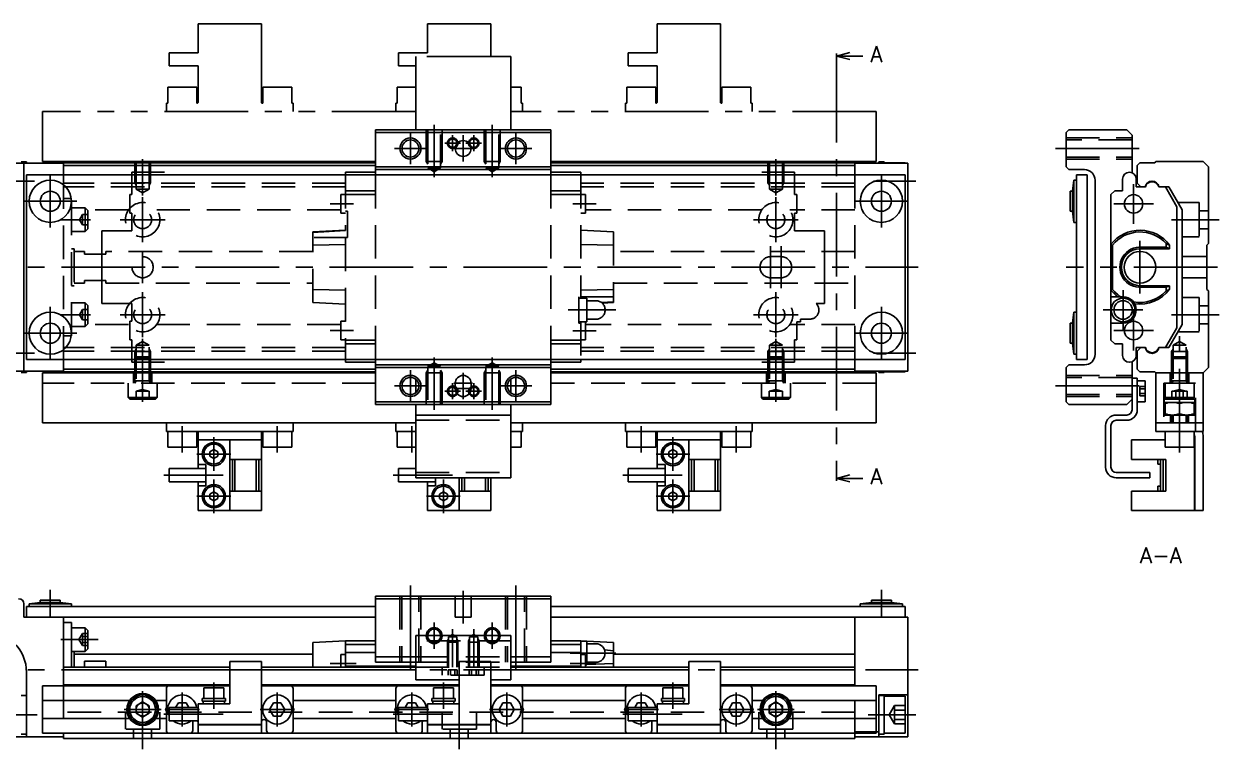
# Model space of a CAD drawing. Extents: x -2 to 344, y -8 to 153.
# Drawn here: x 117.9 to 344.4, y 15.5 to 152.9 of the extents above; entities that cross this region are included whole.
import ezdxf

# ---------------------------------------------------------------- set-up
doc = ezdxf.new("R2010")
doc.units = 0
doc.header["$LTSCALE"] = 0.5
for name, pattern in [('CENTER', [50.8, 31.75, -6.35, 6.35, -6.35]), ('DASHED', [19.05, 12.7, -6.35]), ('PHANTOM', [63.5, 31.75, -6.35, 6.35, -6.35, 6.35, -6.35])]:
    doc.linetypes.add(name, pattern=pattern)
for name, color, linetype in [('MSM_CENTER', 1, 'CENTER'), ('MSM_CONTINUOUS', 7, 'CONTINUOUS'), ('MSM_DASHED', 4, 'DASHED'), ('MSM_IMAGINARY', 6, 'PHANTOM'), ('MSM_NARROW', 5, 'CONTINUOUS'), ('MSM_PART_NUMBER', 7, 'CONTINUOUS')]:
    doc.layers.add(name, color=color, linetype=linetype)
doc.styles.get("Standard").update_dxf_attribs({"font": 'txt.shx', "height": 3, "bigfont": 'bigfont.shx'})

msp = doc.modelspace()

# ---------------------------------------------------------------- linework, layer by layer
at = {"layer": 'MSM_CENTER'}
for p, q in [((271.9, 146.3), (271.9, 67.3)), ((195.65, 133.8), (195.65, 123.89)), ((206.65, 133.8), (206.65, 123.89)), ((191.15, 132.3), (191.15, 126.3)), ((199.15, 131.8), (199.15, 128.8)), ((201.15, 126.8), (201.15, 131.8)), ((203.15, 131.8), (203.15, 128.8)), ((211.15, 132.3), (211.15, 126.3)), ((188.15, 129.3), (194.15, 129.3)), ((197.65, 130.3), (200.65, 130.3)), ((199.15, 129.3), (203.15, 129.3)), ((204.65, 130.3), (201.65, 130.3)), ((208.15, 129.3), (214.15, 129.3)), ((313.4, 129.3), (329.9, 129.3)), ((140.4, 127.3), (140.4, 120.39)), ((260.4, 127.3), (260.4, 120.39)), ((111.9, 123.1), (119.9, 123.1)), ((122.9, 114.3), (122.9, 124.3)), ((278.9, 123.1), (286.9, 123.1)), ((280.4, 114.3), (280.4, 124.3)), ((328.2, 115.05), (328.2, 122.55)), ((140.4, 111.55), (140.4, 120.05)), ((260.4, 111.55), (260.4, 120.05)), ((117.9, 119.3), (127.9, 119.3)), ((175.95, 118.8), (180.35, 118.8)), ((221.95, 118.8), (226.35, 118.8)), ((275.4, 119.3), (285.4, 119.3)), ((331.95, 118.8), (324.45, 118.8)), ((124.9, 115.8), (130.5, 115.8)), ((136.15, 115.8), (144.65, 115.8)), ((256.15, 115.8), (264.65, 115.8)), ((344.4, 115.8), (335.4, 115.8)), ((329.4, 101.8), (329.4, 111.8)), ((140.4, 103.8), (140.4, 109.8)), ((259.4, 110.8), (259.4, 102.8)), ((261.4, 110.8), (261.4, 102.8)), ((-2, 106.8), (287.4, 106.8)), ((344.1, 106.8), (315.4, 106.8)), ((140.4, 93.55), (140.4, 102.05)), ((260.4, 93.55), (260.4, 102.05)), ((326.2, 94.95), (326.2, 102.45)), ((122.9, 89.3), (122.9, 99.3)), ((124.9, 97.8), (130.5, 97.8)), ((136.15, 97.8), (144.65, 97.8)), ((230.05, 98.7), (221.05, 98.7)), ((256.15, 97.8), (264.65, 97.8)), ((280.4, 89.3), (280.4, 99.3)), ((329.95, 98.7), (322.45, 98.7)), ((328.2, 91.05), (328.2, 98.55)), ((344.4, 97.8), (335.4, 97.8)), ((117.9, 94.3), (127.9, 94.3)), ((140.4, 93.21), (140.4, 81.3)), ((175.95, 94.8), (180.35, 94.8)), ((221.95, 94.75), (226.35, 94.75)), ((260.4, 93.21), (260.4, 81.3)), ((275.4, 94.3), (285.4, 94.3)), ((331.95, 94.8), (324.45, 94.8)), ((336.9, 71.7), (336.9, 93.71)), ((111.9, 90.5), (119.9, 90.5)), ((195.65, 79.8), (195.65, 89.71)), ((206.65, 79.8), (206.65, 89.71)), ((278.9, 90.5), (286.9, 90.5)), ((191.15, 81.3), (191.15, 87.3)), ((201.15, 86.8), (201.15, 81.8)), ((211.15, 81.3), (211.15, 87.3)), ((188.15, 84.3), (194.15, 84.3)), ((199.15, 81.8), (199.15, 84.8)), ((199.4, 84.8), (202.9, 84.8)), ((203.15, 81.8), (203.15, 84.8)), ((208.15, 84.3), (214.15, 84.3)), ((313.4, 84.3), (329.9, 84.3)), ((197.65, 83.3), (200.65, 83.3)), ((199.4, 83.8), (202.9, 83.8)), ((204.65, 83.3), (201.65, 83.3)), ((147.9, 71.7), (147.9, 76.7)), ((165.9, 71.7), (165.9, 76.7)), ((191.4, 71.7), (191.4, 76.7)), ((234.9, 71.7), (234.9, 76.7)), ((252.9, 71.7), (252.9, 76.7)), ((153.9, 68.2), (153.9, 74.6)), ((240.9, 68.2), (240.9, 74.6)), ((150.7, 71.4), (157.1, 71.4)), ((237.7, 71.4), (244.1, 71.4)), ((144.4, 67.4), (155.65, 67.4)), ((153.9, 60.2), (153.9, 66.6)), ((187.9, 67.4), (199.15, 67.4)), ((197.4, 60.2), (197.4, 66.6)), ((231.4, 67.4), (242.65, 67.4)), ((240.9, 60.2), (240.9, 66.6)), ((150.7, 63.4), (157.1, 63.4)), ((194.2, 63.4), (200.6, 63.4)), ((237.7, 63.4), (244.1, 63.4)), ((122.9, 40.5), (122.9, 45.7)), ((191.15, 46.5), (191.15, 30)), ((201.15, 45.5), (201.15, 39.3)), ((211.15, 46.5), (211.15, 30)), ((280.4, 40.5), (280.4, 45.7)), ((195.65, 34.5), (195.65, 39.5)), ((206.65, 34.5), (206.65, 39.5)), ((124.9, 36.25), (132, 36.25)), ((193.15, 37), (198.15, 37)), ((199.15, 38.2), (199.15, 31)), ((203.15, 38.2), (203.15, 31)), ((204.15, 37), (209.15, 37)), ((230.05, 33.7), (221.45, 33.7)), ((-2, 30.5), (287.4, 30.5)), ((175.95, 31.7), (180.85, 31.7)), ((221.45, 31.7), (226.35, 31.7)), ((153.9, 23.1), (153.9, 28.1)), ((197.4, 23.1), (197.4, 28.1)), ((240.9, 23.1), (240.9, 28.1)), ((140.4, 15.5), (140.4, 26.5)), ((147.9, 19.75), (147.9, 26.25)), ((165.9, 19.75), (165.9, 26.25)), ((191.4, 19.75), (191.4, 26.25)), ((200.4, 15.5), (200.4, 25.5)), ((209.4, 19.75), (209.4, 26.25)), ((234.9, 19.75), (234.9, 26.25)), ((252.9, 19.75), (252.9, 26.25)), ((260.4, 15.5), (260.4, 26.5)), ((136.9, 23), (143.9, 23)), ((144.65, 23), (151.15, 23)), ((162.65, 23), (169.15, 23)), ((188.15, 23), (194.65, 23)), ((206.15, 23), (212.65, 23)), ((231.65, 23), (238.15, 23)), ((249.65, 23), (256.15, 23)), ((256.9, 23), (263.9, 23)), ((111.4, 22), (120.4, 22)), ((144.4, 22.1), (155.65, 22.1)), ((187.9, 22.1), (199.15, 22.1)), ((231.4, 22.1), (242.65, 22.1)), ((286.9, 22), (277.9, 22))]:
    msp.add_line(p, q, dxfattribs=at)
at = {"layer": 'MSM_CONTINUOUS'}
for p, q in [((271.9, 146.8), (274.4, 147.47)), ((271.9, 147.3), (271.9, 146.3)), ((274.4, 146.13), (271.9, 146.8)), ((271.9, 146.8), (276.9, 146.8)), ((184.55, 132.8), (217.75, 132.8)), ((184.55, 124.3), (184.55, 132.8)), ((184.55, 132.3), (217.75, 132.3)), ((217.75, 124.3), (217.75, 132.8)), ((315.4, 132.3), (315.9, 132.8)), ((315.4, 125.8), (315.4, 132.3)), ((315.9, 132.8), (326.9, 132.8)), ((326.9, 132.8), (327.9, 131.8)), ((327.9, 131.8), (327.9, 124.7)), ((125.4, 126.5), (79.4, 126.5)), ((118.4, 126.75), (117.4, 126.75)), ((117.9, 87.1), (117.9, 126.5)), ((118.4, 126.75), (118.4, 126.5)), ((125.4, 124.3), (125.4, 126.8)), ((184.55, 126.8), (125.4, 126.8)), ((184.55, 126.6), (125.4, 126.6)), ((184.55, 126.1), (125.4, 126.1)), ((184.55, 124.8), (178.85, 124.8)), ((178.85, 124.8), (178.85, 124.3)), ((184.55, 125.8), (217.75, 125.8)), ((184.55, 125.3), (217.75, 125.3)), ((275.4, 126.8), (217.75, 126.8)), ((275.4, 126.6), (217.75, 126.6)), ((275.4, 126.1), (217.75, 126.1)), ((223.45, 124.8), (217.75, 124.8)), ((223.45, 124.8), (223.45, 124.3)), ((275.4, 126.8), (275.4, 124.3)), ((285.4, 126.5), (275.4, 126.5)), ((280.9, 126.75), (279.9, 126.75)), ((279.9, 126.75), (279.9, 126.5)), ((280.9, 126.75), (280.9, 126.5)), ((284.9, 126.6), (280.9, 126.6)), ((284.9, 126.6), (284.9, 126.5)), ((285.4, 126.5), (285.4, 87.1)), ((315.9, 125.3), (315.4, 125.8)), ((318.9, 125.3), (315.9, 125.3)), ((328.9, 126.1), (329.4, 126.6)), ((328.9, 122.7), (328.9, 126.1)), ((329.4, 126.6), (332.2, 126.6)), ((332.2, 126.6), (332.4, 126.8)), ((332.4, 126.8), (341.4, 126.8)), ((341.4, 126.8), (342.4, 125.8)), ((342.4, 125.8), (342.4, 111.3)), ((118.4, 89.3), (118.4, 124.3)), ((284.9, 124.3), (118.4, 124.3)), ((284.9, 89.3), (284.9, 124.3)), ((316.85, 123.3), (316.6, 121.2)), ((316.85, 123.3), (316.85, 115.3)), ((317.4, 123.3), (316.85, 123.3)), ((317.4, 89.3), (317.4, 124.3)), ((317.4, 124.3), (319.4, 124.3)), ((319.4, 124.3), (319.4, 89.3)), ((320.9, 90.3), (320.9, 123.3)), ((326.1, 123.5), (326.1, 121.3)), ((328.7, 122), (328.7, 123.5)), ((329.6, 122), (328.9, 122.7)), ((316.2, 121.2), (316.2, 117.4)), ((316.6, 121.2), (316.2, 121.2)), ((316.6, 121.2), (316.6, 117.4)), ((324.61, 121.3), (323.9, 120.59)), ((323.9, 120.59), (323.9, 93.01)), ((326.1, 121.3), (324.61, 121.3)), ((330.44, 122), (328.7, 122)), ((332.96, 122), (334.9, 122)), ((336.4, 118.26), (334.24, 122)), ((337.4, 117.67), (334.9, 122)), ((336.4, 95.34), (336.4, 118.26)), ((316.2, 117.4), (316.6, 117.4)), ((316.6, 117.4), (316.85, 115.3)), ((337.4, 95.93), (337.4, 117.67)), ((316.85, 115.3), (317.4, 115.3)), ((324.2, 110.99), (323.9, 111.13)), ((324.2, 110.99), (324.2, 102.61)), ((334.36, 111.27), (334.36, 110.59)), ((342.4, 111.3), (342.1, 111)), ((342.1, 111), (342.1, 102.6)), ((329.4, 110.3), (335.02, 110.3)), ((334.36, 110.59), (329.72, 110.59)), ((335.02, 110.3), (334.36, 110.59)), ((335.02, 110.97), (335.02, 110.3)), ((323.9, 102.47), (324.2, 102.61)), ((329.4, 103.3), (335.02, 103.3)), ((329.72, 103.01), (334.36, 103.01)), ((334.36, 103.01), (335.02, 103.3)), ((334.36, 103.01), (334.36, 102.33)), ((335.02, 103.3), (335.02, 102.63)), ((342.1, 102.6), (342.4, 102.3)), ((342.4, 102.3), (342.4, 87.8)), ((323.9, 101.2), (326.2, 101.2)), ((316.85, 98.3), (316.6, 96.2)), ((316.85, 98.3), (316.85, 90.3)), ((317.4, 98.3), (316.85, 98.3)), ((316.2, 96.2), (316.2, 92.4)), ((316.6, 96.2), (316.2, 96.2)), ((316.6, 96.2), (316.6, 92.4)), ((326.2, 96.2), (323.9, 96.2)), ((334.24, 91.6), (336.4, 95.34)), ((334.9, 91.6), (337.4, 95.93)), ((323.9, 93.01), (324.61, 92.3)), ((316.2, 92.4), (316.6, 92.4)), ((316.6, 92.4), (316.85, 90.3)), ((324.61, 92.3), (326.1, 92.3)), ((326.1, 92.3), (326.1, 90.1)), ((328.7, 90.1), (328.7, 91.6)), ((328.7, 91.6), (330.44, 91.6)), ((328.9, 90.9), (329.6, 91.6)), ((328.9, 87.5), (328.9, 90.9)), ((334.9, 91.6), (332.96, 91.6)), ((284.9, 89.3), (118.4, 89.3)), ((125.4, 86.8), (125.4, 89.3)), ((178.85, 89.3), (178.85, 88.8)), ((178.85, 88.8), (184.55, 88.8)), ((184.55, 89.3), (184.55, 80.8)), ((217.75, 89.3), (217.75, 80.8)), ((217.75, 88.8), (223.45, 88.8)), ((223.45, 89.3), (223.45, 88.8)), ((275.4, 89.3), (275.4, 86.8)), ((316.85, 90.3), (317.4, 90.3)), ((317.4, 89.3), (319.4, 89.3)), ((327.9, 88.9), (327.9, 79.8)), ((125.4, 87.1), (79.4, 87.1)), ((117.4, 86.85), (118.4, 86.85)), ((118.4, 87.1), (118.4, 86.85)), ((184.55, 86.8), (121.4, 86.8)), ((121.4, 86.8), (121.4, 77.3)), ((184.55, 87.5), (125.4, 87.5)), ((184.55, 87), (125.4, 87)), ((184.55, 88.3), (217.75, 88.3)), ((184.55, 87.8), (217.75, 87.8)), ((275.4, 87.5), (217.75, 87.5)), ((275.4, 87), (217.75, 87)), ((279.4, 86.8), (217.75, 86.8)), ((285.4, 87.1), (275.4, 87.1)), ((279.4, 86.8), (279.4, 77.3)), ((279.9, 87.1), (279.9, 86.85)), ((279.9, 86.85), (280.9, 86.85)), ((280.9, 87.1), (280.9, 86.85)), ((280.9, 87), (284.9, 87)), ((284.9, 87.1), (284.9, 87)), ((315.4, 87.8), (315.9, 88.3)), ((315.4, 81.3), (315.4, 87.8)), ((315.9, 88.3), (318.9, 88.3)), ((329.4, 87), (328.9, 87.5)), ((332.2, 87), (329.4, 87)), ((332.4, 86.8), (332.2, 87)), ((341.4, 86.8), (332.4, 86.8)), ((332.4, 86.8), (332.4, 75.7)), ((342.4, 87.8), (341.4, 86.8)), ((341.4, 75.7), (341.4, 86.8)), ((192.15, 85.58), (192.15, 83.02)), ((199.65, 84.8), (199.65, 83.8)), ((202.65, 83.8), (202.65, 84.8)), ((210.15, 85.58), (210.15, 83.02)), ((328.9, 85.8), (327.9, 85.8)), ((328.9, 79.8), (328.9, 85.8)), ((330.4, 85.3), (328.9, 85.3)), ((330.4, 85.3), (330.4, 81.3)), ((327.9, 81.8), (326.9, 80.8)), ((334, 78.8), (334, 81.8)), ((334, 81.8), (339.8, 81.8)), ((339.8, 81.8), (339.8, 78.8)), ((184.55, 81.3), (217.75, 81.3)), ((184.55, 80.8), (217.75, 80.8)), ((192.15, 80.8), (192.15, 66.9)), ((210.15, 80.8), (210.15, 66.9)), ((315.9, 80.8), (315.4, 81.3)), ((326.9, 80.8), (315.9, 80.8)), ((328.9, 81.3), (330.4, 81.3)), ((334.15, 81.2), (339.65, 81.2)), ((334.15, 81.2), (334.15, 78.8)), ((336.9, 79.05), (336.9, 80.95)), ((339.65, 78.8), (339.65, 81.2)), ((192.15, 77.3), (121.4, 77.3)), ((144.9, 75.7), (144.9, 77.3)), ((168.9, 75.7), (168.9, 77.3)), ((188.4, 75.7), (188.4, 77.3)), ((210.15, 78.8), (192.15, 78.8)), ((279.4, 77.3), (210.15, 77.3)), ((212.4, 75.7), (212.4, 77.3)), ((231.9, 75.7), (231.9, 77.3)), ((255.9, 75.7), (255.9, 77.3)), ((326.9, 78.8), (324.9, 78.8)), ((324.9, 77.8), (326.9, 77.8)), ((332.4, 77.3), (341.4, 77.3)), ((339.8, 78.8), (334, 78.8)), ((335.2, 77.3), (335.2, 78.8)), ((335.4, 78.8), (335.4, 77.3)), ((338.59, 78.81), (338.27, 78.8)), ((338.4, 77.3), (338.4, 78.8)), ((338.6, 78.8), (338.6, 77.3)), ((168.9, 75.7), (144.9, 75.7)), ((145.15, 75.7), (145.15, 72.7)), ((150.65, 72.7), (150.65, 75.7)), ((150.9, 68.65), (150.9, 75.57)), ((162.9, 75.57), (162.9, 60.7)), ((163.15, 75.7), (163.15, 72.7)), ((168.65, 72.7), (168.65, 75.7)), ((192.15, 75.7), (188.4, 75.7)), ((188.65, 75.7), (188.65, 72.7)), ((212.4, 75.7), (210.15, 75.7)), ((212.15, 72.7), (212.15, 75.7)), ((255.9, 75.7), (231.9, 75.7)), ((232.15, 75.7), (232.15, 72.7)), ((237.65, 72.7), (237.65, 75.7)), ((237.9, 68.65), (237.9, 75.57)), ((249.9, 75.57), (249.9, 60.7)), ((250.15, 75.7), (250.15, 72.7)), ((255.65, 72.7), (255.65, 75.7)), ((322.9, 76.8), (322.9, 68.9)), ((323.9, 68.9), (323.9, 76.8)), ((341.4, 75.7), (332.4, 75.7)), ((334.15, 75.7), (334.15, 72.7)), ((339.65, 72.7), (339.65, 75.7)), ((145.15, 72.7), (150.65, 72.7)), ((162.9, 74.1), (150.9, 74.1)), ((156.9, 74.1), (156.9, 60.7)), ((163.15, 72.7), (168.65, 72.7)), ((188.65, 72.7), (192.15, 72.7)), ((210.15, 72.7), (212.15, 72.7)), ((232.15, 72.7), (237.65, 72.7)), ((249.9, 74.1), (237.9, 74.1)), ((243.9, 74.1), (243.9, 60.7)), ((250.15, 72.7), (255.65, 72.7)), ((334.15, 74.1), (327.8, 74.1)), ((327.8, 74.1), (327.8, 70.4)), ((334.15, 72.7), (339.65, 72.7)), ((339.75, 74.1), (339.65, 74.1)), ((339.75, 60.7), (339.75, 74.1)), ((339.75, 74.05), (339.8, 74.05)), ((339.8, 74.7), (339.8, 60.7)), ((341.4, 60.7), (341.4, 74.7)), ((153.9, 72.27), (153.15, 71.83)), ((153.15, 71.83), (153.15, 70.97)), ((153.15, 70.97), (153.9, 70.53)), ((154.65, 71.83), (153.9, 72.27)), ((153.9, 70.53), (154.65, 70.97)), ((154.65, 71.83), (154.65, 70.97)), ((162.9, 70.4), (156.9, 70.4)), ((157.4, 64.4), (157.4, 70.4)), ((157.9, 64.4), (157.9, 70.4)), ((161.9, 64.4), (161.9, 70.4)), ((162.4, 64.4), (162.4, 70.4)), ((240.9, 72.27), (240.15, 71.83)), ((240.15, 71.83), (240.15, 70.97)), ((240.15, 70.97), (240.9, 70.53)), ((241.65, 71.83), (240.9, 72.27)), ((240.9, 70.53), (241.65, 70.97)), ((241.65, 71.83), (241.65, 70.97)), ((249.9, 70.4), (243.9, 70.4)), ((244.4, 64.4), (244.4, 70.4)), ((244.9, 64.4), (244.9, 70.4)), ((248.9, 64.4), (248.9, 70.4)), ((249.4, 64.4), (249.4, 70.4)), ((327.8, 70.4), (334.3, 70.4)), ((332.8, 70.4), (332.8, 69.5)), ((333.3, 64.4), (333.3, 70.4)), ((333.8, 64.4), (333.8, 70.4)), ((334.3, 70.4), (334.3, 64.4)), ((145.4, 68.65), (145.4, 66.15)), ((152.4, 68.65), (145.4, 68.65)), ((152.4, 69.4), (150.9, 69.4)), ((152.4, 65.4), (152.4, 69.4)), ((188.9, 68.65), (188.9, 66.15)), ((192.15, 68.65), (188.9, 68.65)), ((232.4, 68.65), (232.4, 66.15)), ((239.4, 68.65), (232.4, 68.65)), ((239.4, 69.4), (237.9, 69.4)), ((239.4, 65.4), (239.4, 69.4)), ((332.8, 69.5), (333.3, 69.5)), ((145.4, 66.15), (152.4, 66.15)), ((150.9, 60.7), (150.9, 66.15)), ((188.9, 66.15), (195.9, 66.15)), ((210.15, 66.9), (192.15, 66.9)), ((194.4, 60.7), (194.4, 66.15)), ((195.9, 65.4), (195.9, 66.9)), ((200.4, 66.9), (200.4, 60.7)), ((200.9, 64.4), (200.9, 66.9)), ((201.4, 64.4), (201.4, 66.9)), ((205.4, 64.4), (205.4, 66.9)), ((205.9, 64.4), (205.9, 66.9)), ((206.4, 66.9), (206.4, 60.7)), ((232.4, 66.15), (239.4, 66.15)), ((237.9, 60.7), (237.9, 66.15)), ((271.9, 66.8), (274.4, 67.47)), ((271.9, 67.3), (271.9, 66.3)), ((274.4, 66.13), (271.9, 66.8)), ((271.9, 66.8), (276.9, 66.8)), ((331.3, 67.9), (324.9, 67.9)), ((324.9, 66.9), (331.3, 66.9)), ((331.3, 66.9), (331.3, 67.9)), ((150.9, 65.4), (152.4, 65.4)), ((153.9, 64.27), (153.15, 63.83)), ((153.15, 63.83), (153.15, 62.97)), ((154.65, 63.83), (153.9, 64.27)), ((154.65, 63.83), (154.65, 62.97)), ((162.9, 64.4), (156.9, 64.4)), ((194.4, 65.4), (195.9, 65.4)), ((197.4, 64.27), (196.65, 63.83)), ((196.65, 63.83), (196.65, 62.97)), ((198.15, 63.83), (197.4, 64.27)), ((198.15, 63.83), (198.15, 62.97)), ((206.4, 64.4), (200.4, 64.4)), ((237.9, 65.4), (239.4, 65.4)), ((240.9, 64.27), (240.15, 63.83)), ((240.15, 63.83), (240.15, 62.97)), ((241.65, 63.83), (240.9, 64.27)), ((241.65, 63.83), (241.65, 62.97)), ((249.9, 64.4), (243.9, 64.4)), ((334.3, 64.4), (327.8, 64.4)), ((327.8, 64.4), (327.8, 60.7)), ((332.8, 65.3), (332.8, 64.4)), ((333.3, 65.3), (332.8, 65.3)), ((153.15, 62.97), (153.9, 62.53)), ((153.9, 62.53), (154.65, 62.97)), ((196.65, 62.97), (197.4, 62.53)), ((197.4, 62.53), (198.15, 62.97)), ((240.15, 62.97), (240.9, 62.53)), ((240.9, 62.53), (241.65, 62.97)), ((162.9, 60.7), (150.9, 60.7)), ((206.4, 60.7), (194.4, 60.7)), ((249.9, 60.7), (237.9, 60.7)), ((327.8, 60.7), (339.75, 60.7)), ((339.75, 60.75), (339.8, 60.75)), ((339.8, 60.7), (341.4, 60.7)), ((121, 43.3), (118.9, 43.05)), ((126.9, 43.05), (118.9, 43.05)), ((118.9, 43.05), (118.9, 42.5)), ((121, 43.7), (121, 43.3)), ((124.8, 43.7), (121, 43.7)), ((124.8, 43.3), (121, 43.3)), ((124.8, 43.3), (124.8, 43.7)), ((126.9, 43.05), (124.8, 43.3)), ((126.9, 42.5), (126.9, 43.05)), ((184.55, 44.5), (217.75, 44.5)), ((184.55, 32), (184.55, 44.5)), ((184.55, 44), (217.75, 44)), ((217.75, 32), (217.75, 44.5)), ((278.5, 43.3), (276.4, 43.05)), ((276.4, 43.05), (276.4, 42.5)), ((284.4, 43.05), (276.4, 43.05)), ((278.5, 43.7), (278.5, 43.3)), ((282.3, 43.7), (278.5, 43.7)), ((282.3, 43.3), (278.5, 43.3)), ((282.3, 43.3), (282.3, 43.7)), ((284.4, 43.05), (282.3, 43.3)), ((284.4, 42.5), (284.4, 43.05)), ((117.9, 40.5), (117.9, 43)), ((118.4, 42.5), (118.4, 40.5)), ((184.55, 42.5), (118.4, 42.5)), ((284.9, 42.5), (217.75, 42.5)), ((284.9, 40.5), (284.9, 42.5)), ((184.55, 40.5), (117.9, 40.5)), ((125.4, 40.5), (125.4, 27.5)), ((126.9, 39.5), (125.4, 39.5)), ((126.9, 31), (126.9, 39.5)), ((285.4, 40.5), (217.75, 40.5)), ((275.4, 40.5), (275.4, 27.5)), ((285.4, 40.5), (285.4, 17.8)), ((129.5, 38.5), (126.9, 38.5)), ((130, 38), (129.5, 38.5)), ((129.5, 38.5), (129.5, 34)), ((130, 38), (130, 34.5)), ((210.15, 37), (192.15, 37)), ((192.15, 37), (192.15, 28.6)), ((210.15, 37), (210.15, 28.6)), ((126.9, 34), (129.5, 34)), ((127.4, 34), (127.4, 31)), ((129.5, 34), (130, 34.5)), ((172.65, 35.7), (178.85, 36)), ((172.65, 31), (172.65, 35.7)), ((178.85, 36), (184.55, 36)), ((178.85, 36), (178.85, 31)), ((178.85, 35.29), (184.55, 35.29)), ((217.75, 36), (223.45, 36)), ((217.75, 35.29), (223.45, 35.29)), ((223.45, 36), (224.47, 35.95)), ((223.45, 36), (223.45, 31)), ((224.55, 35.95), (223.45, 35.95)), ((224.55, 35.95), (229.65, 35.7)), ((224.55, 31.45), (224.55, 35.95)), ((226.3, 35.45), (224.55, 35.45)), ((229.65, 34.13), (227.95, 34.29)), ((229.65, 35.7), (229.65, 31)), ((172.65, 33.5), (127.4, 33.5)), ((129.4, 32.16), (133.4, 32.16)), ((129.4, 32.16), (129.4, 31)), ((133.4, 32.16), (133.4, 31)), ((162.9, 32.1), (156.9, 32.1)), ((156.9, 32.1), (156.9, 24.1)), ((162.9, 32.1), (162.9, 18.5)), ((178.85, 33.45), (177.95, 33.45)), ((177.95, 33.45), (177.95, 31)), ((178.85, 33.8), (184.55, 33.8)), ((184.55, 33), (192.15, 33)), ((184.55, 32), (192.15, 32)), ((200.4, 32.1), (200.4, 24.1)), ((206.4, 32.1), (200.4, 32.1)), ((206.4, 32.1), (206.4, 18.5)), ((210.15, 33), (217.75, 33)), ((210.15, 32), (217.75, 32)), ((217.75, 33.8), (223.45, 33.8)), ((224.35, 33.45), (223.45, 33.45)), ((224.35, 33.45), (224.35, 31)), ((224.55, 31.95), (226.3, 31.95)), ((224.55, 31.53), (229.65, 31.73)), ((275.4, 33.5), (229.65, 33.5)), ((249.9, 32.1), (243.9, 32.1)), ((243.9, 32.1), (243.9, 24.1)), ((249.9, 32.1), (249.9, 18.5)), ((118.4, 17.8), (118.4, 30)), ((156.9, 31), (125.4, 31)), ((156.9, 30.5), (125.4, 30.5)), ((192.15, 31), (162.9, 31)), ((192.15, 30.5), (162.9, 30.5)), ((178.85, 31.2), (192.15, 31.2)), ((210.15, 31.2), (223.45, 31.2)), ((243.9, 31), (210.15, 31)), ((243.9, 30.5), (210.15, 30.5)), ((224.35, 31.45), (224.55, 31.45)), ((275.4, 31), (249.9, 31)), ((275.4, 30.5), (249.9, 30.5)), ((156.9, 27.5), (121.4, 27.5)), ((121.4, 27.5), (121.4, 18.5)), ((156.9, 27.7), (125.4, 27.7)), ((200.4, 27.7), (162.9, 27.7)), ((200.4, 27.5), (162.9, 27.5)), ((200.4, 28.6), (192.15, 28.6)), ((210.15, 28.6), (206.4, 28.6)), ((243.9, 27.7), (206.4, 27.7)), ((243.9, 27.5), (206.4, 27.5)), ((275.4, 27.7), (249.9, 27.7)), ((279.4, 27.5), (249.9, 27.5)), ((279.4, 27.5), (279.4, 18.5)), ((118.4, 25.65), (117.4, 25.65)), ((144.9, 27), (144.9, 19)), ((151.7, 25.1), (151.7, 24.6)), ((156.1, 25.1), (151.7, 25.1)), ((152, 27.1), (152, 25.1)), ((155.8, 27.1), (152, 27.1)), ((155.8, 25.1), (155.8, 27.1)), ((156.1, 24.6), (156.1, 25.1)), ((168.9, 19), (168.9, 27)), ((188.4, 27), (188.4, 19)), ((195.2, 25.1), (195.2, 24.6)), ((199.6, 25.1), (195.2, 25.1)), ((195.5, 27.1), (195.5, 25.1)), ((199.3, 27.1), (195.5, 27.1)), ((199.3, 25.1), (199.3, 27.1)), ((199.6, 24.6), (199.6, 25.1)), ((212.4, 19), (212.4, 27)), ((231.9, 27), (231.9, 19)), ((238.7, 25.1), (238.7, 24.6)), ((243.1, 25.1), (238.7, 25.1)), ((239, 27.1), (239, 25.1)), ((242.8, 27.1), (239, 27.1)), ((242.8, 25.1), (242.8, 27.1)), ((243.1, 24.6), (243.1, 25.1)), ((255.9, 19), (255.9, 27)), ((285.4, 25.8), (279.9, 25.8)), ((279.9, 25.8), (279.9, 17.8)), ((280.9, 25.65), (279.9, 25.65)), ((280.9, 25.65), (280.9, 18.35)), ((284.9, 25.5), (280.9, 25.5)), ((284.9, 25.5), (284.9, 18.5)), ((137.93, 24.7), (121.4, 24.7)), ((139.15, 23.72), (140.4, 24.44)), ((139.15, 22.28), (139.15, 23.72)), ((140.4, 24.44), (141.65, 23.72)), ((141.65, 23.72), (141.65, 22.28)), ((144.9, 24.7), (142.87, 24.7)), ((144.9, 23.3), (144.72, 23)), ((144.72, 23), (144.9, 22.7)), ((150.9, 23.35), (145.4, 23.35)), ((145.4, 23.35), (145.4, 20.85)), ((147.18, 24.25), (146.66, 23.35)), ((147.18, 24.25), (148.62, 24.25)), ((149.14, 23.35), (148.62, 24.25)), ((150.9, 18.5), (150.9, 24.1)), ((156.9, 24.1), (150.9, 24.1)), ((156.1, 24.6), (151.7, 24.6)), ((151.9, 24.6), (151.9, 24.1)), ((155.9, 24.1), (155.9, 24.6)), ((165.18, 24.25), (164.46, 23)), ((164.46, 23), (165.18, 21.75)), ((165.18, 24.25), (166.62, 24.25)), ((167.34, 23), (166.62, 24.25)), ((166.62, 21.75), (167.34, 23)), ((188.4, 24.7), (168.9, 24.7)), ((169.08, 23), (168.9, 23.3)), ((168.9, 22.7), (169.08, 23)), ((188.4, 23.3), (188.22, 23)), ((188.22, 23), (188.4, 22.7)), ((194.4, 23.35), (188.9, 23.35)), ((188.9, 23.35), (188.9, 20.85)), ((190.68, 24.25), (190.16, 23.35)), ((190.68, 24.25), (192.12, 24.25)), ((192.64, 23.35), (192.12, 24.25)), ((200.4, 24.1), (194.4, 24.1)), ((194.4, 18.5), (194.4, 24.1)), ((199.6, 24.6), (195.2, 24.6)), ((195.4, 24.6), (195.4, 24.1)), ((199.4, 24.1), (199.4, 24.6)), ((208.68, 24.25), (207.96, 23)), ((207.96, 23), (208.68, 21.75)), ((208.68, 24.25), (210.12, 24.25)), ((210.84, 23), (210.12, 24.25)), ((210.12, 21.75), (210.84, 23)), ((231.9, 24.7), (212.4, 24.7)), ((212.58, 23), (212.4, 23.3)), ((212.4, 22.7), (212.58, 23)), ((231.9, 23.3), (231.72, 23)), ((231.72, 23), (231.9, 22.7)), ((237.9, 23.35), (232.4, 23.35)), ((232.4, 23.35), (232.4, 20.85)), ((234.18, 24.25), (233.66, 23.35)), ((234.18, 24.25), (235.62, 24.25)), ((236.14, 23.35), (235.62, 24.25)), ((243.9, 24.1), (237.9, 24.1)), ((237.9, 18.5), (237.9, 24.1)), ((243.1, 24.6), (238.7, 24.6)), ((238.9, 24.6), (238.9, 24.1)), ((242.9, 24.1), (242.9, 24.6)), ((252.18, 24.25), (251.46, 23)), ((251.46, 23), (252.18, 21.75)), ((252.18, 24.25), (253.62, 24.25)), ((254.34, 23), (253.62, 24.25)), ((253.62, 21.75), (254.34, 23)), ((257.93, 24.7), (255.9, 24.7)), ((256.08, 23), (255.9, 23.3)), ((255.9, 22.7), (256.08, 23)), ((259.15, 23.72), (260.4, 24.44)), ((259.15, 22.28), (259.15, 23.72)), ((260.4, 24.44), (261.65, 23.72)), ((261.65, 23.72), (261.65, 22.28)), ((279.4, 24.7), (262.87, 24.7)), ((137.93, 21.3), (121.4, 21.3)), ((140.4, 21.56), (139.15, 22.28)), ((141.65, 22.28), (140.4, 21.56)), ((144.9, 21.3), (142.87, 21.3)), ((145.4, 20.85), (150.9, 20.85)), ((149.9, 19), (149.9, 20.6)), ((163.9, 20.6), (163.9, 19)), ((165.18, 21.75), (166.62, 21.75)), ((188.4, 21.3), (168.9, 21.3)), ((188.9, 20.85), (194.4, 20.85)), ((193.4, 19), (193.4, 20.6)), ((207.4, 20.6), (207.4, 19)), ((208.68, 21.75), (210.12, 21.75)), ((231.9, 21.3), (212.4, 21.3)), ((232.4, 20.85), (237.9, 20.85)), ((236.9, 19), (236.9, 20.6)), ((250.9, 20.6), (250.9, 19)), ((252.18, 21.75), (253.62, 21.75)), ((257.93, 21.3), (255.9, 21.3)), ((260.4, 21.56), (259.15, 22.28)), ((261.65, 22.28), (260.4, 21.56)), ((279.4, 21.3), (262.87, 21.3)), ((117.4, 18.35), (118.4, 18.35)), ((279.4, 18.5), (121.4, 18.5)), ((125.4, 18.5), (125.4, 17.5)), ((150.9, 20.15), (162.9, 20.15)), ((150.9, 20.1), (162.9, 20.1)), ((150.95, 20.15), (150.95, 20.1)), ((162.85, 20.15), (162.85, 20.1)), ((194.4, 20.15), (206.4, 20.15)), ((194.4, 20.1), (206.4, 20.1)), ((194.45, 20.15), (194.45, 20.1)), ((206.35, 20.15), (206.35, 20.1)), ((237.9, 20.15), (249.9, 20.15)), ((237.9, 20.1), (249.9, 20.1)), ((237.95, 20.15), (237.95, 20.1)), ((249.85, 20.15), (249.85, 20.1)), ((279.9, 18.8), (275.4, 18.8)), ((275.4, 18.5), (275.4, 17.5)), ((279.9, 18.35), (280.9, 18.35)), ((280.9, 18.5), (284.9, 18.5)), ((79.4, 17.8), (125.4, 17.8)), ((275.4, 17.5), (125.4, 17.5)), ((285.4, 17.8), (275.4, 17.8))]:
    msp.add_line(p, q, dxfattribs=at)
for centre, radius in [((191.15, 129.3), 1.62), ((201.15, 129.3), 1.5), ((211.15, 129.3), 1.62), ((122.9, 119.3), 4), ((280.4, 119.3), 4), ((122.9, 119.3), 1.9), ((280.4, 119.3), 1.9), ((328.2, 118.8), 1.75), ((329.4, 106.8), 3), ((326.2, 98.7), 2.25), ((326.2, 98.7), 1.75), ((122.9, 94.3), 4), ((280.4, 94.3), 4), ((122.9, 94.3), 1.9), ((280.4, 94.3), 1.9), ((328.2, 94.8), 1.75), ((191.15, 84.3), 1.62), ((211.15, 84.3), 1.62), ((153.9, 71.4), 2.2), ((153.9, 71.4), 1.9), ((240.9, 71.4), 2.2), ((240.9, 71.4), 1.9), ((153.9, 63.4), 2.2), ((153.9, 63.4), 1.9), ((197.4, 63.4), 2.2), ((197.4, 63.4), 1.9), ((240.9, 63.4), 2.2), ((240.9, 63.4), 1.9), ((140.4, 23), 3), ((140.4, 23), 2.75), ((140.4, 23), 2.45), ((165.9, 23), 2.75), ((209.4, 23), 2.75), ((252.9, 23), 2.75), ((260.4, 23), 3), ((260.4, 23), 2.75), ((260.4, 23), 2.45), ((140.4, 23), 1.25), ((260.4, 23), 1.25)]:
    msp.add_circle(centre, radius, dxfattribs=at)
for centre, radius, start, end in [((318.9, 123.3), 2, 0, 90), ((327.4, 123.5), 1.3, 0, 180), ((331.7, 121.8), 1.32, 8.7147, 171.2853), ((331.7, 121.7), 1.3, 13.3424, 166.6576), ((329.4, 106.8), 7, 36.5962, 141.7868), ((329.4, 106.8), 6.68, 42.0402, 141.1265), ((329.98, 100.61), 11.52, 64.0671, 67.6778), ((329.4, 106.8), 3.8, 85.1074, 274.8926), ((329.4, 106.8), 3.5, 90, 270), ((329.4, 106.8), 7, 218.2132, 233.1301), ((329.4, 106.8), 6.68, 218.8735, 237.0286), ((329.4, 106.8), 6.68, 259.3812, 317.9598), ((329.4, 106.8), 7, 261.8617, 323.4038), ((332.27, 107.87), 5.92, 290.6125, 297.6426), ((326.2, 98.7), 2.5, 270, 90), ((331.7, 91.8), 1.32, 188.7147, 351.2853), ((331.7, 91.9), 1.3, 193.3424, 346.6576), ((318.9, 90.3), 2, 270, 0), ((327.4, 90.1), 1.3, 180, 0), ((201.15, 84.8), 1.5, 0, 180), ((201.15, 83.8), 1.5, 180, 0), ((326.9, 79.8), 2, 270, 0), ((326.9, 79.8), 1, 270, 0), ((335.52, 77.23), 3.97, 69.7438, 110.2562), ((338.27, 77.23), 3.97, 69.7438, 110.2562), ((324.9, 76.8), 2, 90, 180), ((324.9, 76.8), 1, 90, 180), ((335.52, 82.77), 3.97, 249.7438, 290.2562), ((338.27, 82.77), 3.97, 249.7438, 290.2562), ((150.64, 75.39), 0.311, 34.723, 88.9034), ((163.16, 75.38), 0.318, 91.7128, 144.6608), ((237.64, 75.39), 0.311, 34.723, 88.9034), ((250.16, 75.38), 0.318, 91.7128, 144.6608), ((338.8, 74.7), 1, 0, 31.7883), ((338.8, 74.7), 2.6, 0, 22.6199), ((324.9, 68.9), 2, 180, 270), ((324.9, 68.9), 1, 180, 270), ((116.9, 43), 1, 0, 90), ((110.4, 30), 8, 0, 90), ((195.65, 37), 1.23, 0, 180), ((206.65, 37), 1.23, 0, 180), ((226.3, 33.7), 1.75, 270, 90), ((145.4, 27), 0.5, 90, 180), ((168.4, 27), 0.5, 0, 90), ((188.9, 27), 0.5, 90, 180), ((211.9, 27), 0.5, 0, 90), ((232.4, 27), 0.5, 90, 180), ((255.4, 27), 0.5, 0, 90), ((147.9, 23), 2.75, 7.312, 204.62), ((191.4, 23), 2.75, 7.312, 204.62), ((234.9, 23), 2.75, 7.312, 204.62), ((147.9, 23), 2.75, 231.4273, 308.5727), ((150.4, 20.6), 0.5, 150, 180), ((150.4, 20.6), 0.5, 0, 30), ((163.4, 20.6), 0.5, 0, 180), ((191.4, 23), 2.75, 231.4273, 308.5727), ((193.9, 20.6), 0.5, 150, 180), ((193.9, 20.6), 0.5, 0, 30), ((206.9, 20.6), 0.5, 0, 180), ((234.9, 23), 2.75, 231.4273, 308.5727), ((237.4, 20.6), 0.5, 150, 180), ((237.4, 20.6), 0.5, 0, 30), ((250.4, 20.6), 0.5, 0, 180), ((145.4, 19), 0.5, 180, 270), ((149.4, 19), 0.5, 270, 0), ((164.4, 19), 0.5, 180, 270), ((168.4, 19), 0.5, 270, 0), ((188.9, 19), 0.5, 180, 270), ((192.9, 19), 0.5, 270, 0), ((207.9, 19), 0.5, 180, 270), ((211.9, 19), 0.5, 270, 0), ((232.4, 19), 0.5, 180, 270), ((236.4, 19), 0.5, 270, 0), ((251.4, 19), 0.5, 180, 270), ((255.4, 19), 0.5, 270, 0)]:
    msp.add_arc(centre, radius, start, end, dxfattribs=at)
at = {"layer": 'MSM_DASHED'}
for p, q in [((194.15, 132.8), (194.15, 126.8)), ((194.42, 132.8), (194.42, 125.6)), ((196.88, 125.6), (196.88, 132.8)), ((197.15, 132.8), (197.15, 126.8)), ((205.15, 132.8), (205.15, 126.8)), ((205.42, 132.8), (205.42, 125.6)), ((207.88, 125.6), (207.88, 132.8)), ((208.15, 132.8), (208.15, 126.8)), ((315.4, 131.3), (327.9, 131.3)), ((327.9, 130.92), (315.4, 130.92)), ((315.4, 127.68), (327.9, 127.68)), ((315.4, 127.3), (327.9, 127.3)), ((138.9, 126.8), (138.9, 122.8)), ((139.17, 121.6), (139.17, 126.8)), ((141.63, 126.8), (141.63, 121.6)), ((141.9, 126.8), (141.9, 122.8)), ((197.15, 126.8), (194.15, 126.8)), ((194.15, 126.8), (194.42, 126.33)), ((194.42, 125.6), (195.65, 124.89)), ((196.88, 125.6), (194.42, 125.6)), ((195.65, 124.89), (196.88, 125.6)), ((197.15, 126.8), (196.88, 126.33)), ((208.15, 126.8), (205.15, 126.8)), ((205.15, 126.8), (205.42, 126.33)), ((205.42, 125.6), (206.65, 124.89)), ((207.88, 125.6), (205.42, 125.6)), ((206.65, 124.89), (207.88, 125.6)), ((208.15, 126.8), (207.88, 126.33)), ((258.9, 126.8), (258.9, 122.8)), ((259.17, 121.6), (259.17, 126.8)), ((261.63, 126.8), (261.63, 121.6)), ((261.9, 126.8), (261.9, 122.8)), ((125.4, 89.3), (125.4, 124.3)), ((178.85, 122.7), (125.4, 122.7)), ((141.9, 122.8), (138.9, 122.8)), ((138.9, 122.8), (139.17, 122.33)), ((141.9, 122.8), (141.63, 122.33)), ((178.85, 124.3), (178.85, 113.73)), ((184.55, 124.3), (184.55, 89.3)), ((217.75, 124.3), (217.75, 89.3)), ((223.45, 124.3), (223.45, 101.2)), ((275.4, 122.7), (223.45, 122.7)), ((258.9, 122.8), (259.17, 122.33)), ((261.9, 122.8), (258.9, 122.8)), ((261.9, 122.8), (261.63, 122.33)), ((275.4, 124.3), (275.4, 89.3)), ((178.85, 122), (125.4, 122)), ((141.63, 121.6), (139.17, 121.6)), ((140.4, 120.89), (139.17, 121.6)), ((141.63, 121.6), (140.4, 120.89)), ((177.95, 120.55), (177.95, 117.05)), ((178.85, 120.55), (177.95, 120.55)), ((178.85, 121.3), (184.55, 121.3)), ((178.85, 120.59), (184.55, 120.59)), ((217.75, 121.3), (223.45, 121.3)), ((217.75, 120.59), (223.45, 120.59)), ((275.4, 122), (223.45, 122)), ((224.35, 120.55), (223.45, 120.55)), ((224.35, 120.55), (224.35, 117.05)), ((261.63, 121.6), (259.17, 121.6)), ((260.4, 120.89), (259.17, 121.6)), ((261.63, 121.6), (260.4, 120.89)), ((126.9, 119.8), (125.4, 119.8)), ((126.9, 93.8), (126.9, 119.8)), ((129.5, 118.05), (126.9, 118.05)), ((129.5, 118.05), (129.5, 113.55)), ((130, 117.55), (129.5, 118.05)), ((340.6, 119.05), (336.6, 119.05)), ((340.6, 119.05), (340.6, 112.55)), ((129, 116.8), (128.42, 115.8)), ((129, 114.8), (128.42, 115.8)), ((129, 116.8), (129, 114.8)), ((129, 116.8), (130, 116.8)), ((129, 115.8), (130, 115.8)), ((137.74, 117.67), (129.88, 117.67)), ((130, 117.55), (130, 114.05)), ((177.95, 117.67), (143.06, 117.67)), ((177.95, 117.05), (178.85, 117.05)), ((179.25, 117.4), (178.85, 117.4)), ((179.25, 117.4), (179.25, 112.4)), ((223.45, 117.05), (224.35, 117.05)), ((257.74, 117.67), (224.35, 117.67)), ((275.4, 117.67), (263.06, 117.67)), ((342.4, 117.5), (340.6, 117.5)), ((126.9, 113.55), (129.5, 113.55)), ((129, 114.8), (130, 114.8)), ((129.5, 113.55), (130, 114.05)), ((178.85, 113.8), (172.65, 113.48)), ((178.85, 113.73), (172.65, 113.36)), ((172.65, 100.12), (172.65, 113.48)), ((229.65, 113.48), (223.45, 113.8)), ((229.65, 113.48), (229.65, 100.12)), ((340.6, 114.1), (342.4, 114.1)), ((179.25, 112.4), (172.65, 112.4)), ((178.85, 111.13), (172.65, 110.99)), ((178.85, 112.4), (178.85, 89.3)), ((229.65, 110.99), (223.45, 111.13)), ((337.4, 112.55), (340.6, 112.55)), ((127.4, 110.3), (126.9, 110.3)), ((127.4, 110.3), (127.4, 103.3)), ((129.4, 109.8), (127.4, 109.8)), ((129.4, 109.8), (129.4, 109.3)), ((133.4, 109.3), (129.4, 109.3)), ((133.4, 109.8), (133.4, 109.3)), ((172.65, 109.8), (133.4, 109.8)), ((275.4, 109.8), (229.65, 109.8)), ((261.4, 108.8), (259.4, 108.8)), ((337.4, 108.8), (342.1, 108.8)), ((129.4, 104.3), (133.4, 104.3)), ((129.4, 104.3), (129.4, 103.8)), ((133.4, 104.3), (133.4, 103.8)), ((259.4, 104.8), (261.4, 104.8)), ((337.4, 104.8), (342.1, 104.8)), ((126.9, 103.3), (127.4, 103.3)), ((127.4, 103.8), (129.4, 103.8)), ((133.4, 103.8), (172.65, 103.8)), ((172.65, 102.61), (178.85, 102.47)), ((223.45, 102.47), (229.65, 102.61)), ((229.65, 103.8), (275.4, 103.8)), ((129.5, 100.05), (126.9, 100.05)), ((130, 99.55), (129.5, 100.05)), ((129.5, 100.05), (129.5, 95.55)), ((172.65, 100.12), (178.85, 99.8)), ((229.65, 101.2), (223.05, 101.2)), ((223.05, 101.2), (223.05, 96.2)), ((224.55, 100.95), (223.05, 100.95)), ((224.55, 96.45), (224.55, 100.95)), ((226.3, 100.45), (224.55, 100.45)), ((227.35, 100.1), (229.65, 100.24)), ((227.46, 100.01), (229.65, 100.12)), ((340.6, 101.05), (337.4, 101.05)), ((340.6, 101.05), (340.6, 94.55)), ((129, 98.8), (128.42, 97.8)), ((129, 96.8), (128.42, 97.8)), ((129, 98.8), (130, 98.8)), ((129, 98.8), (129, 96.8)), ((129, 97.8), (130, 97.8)), ((130, 99.55), (130, 96.05)), ((342.4, 99.5), (340.6, 99.5)), ((126.9, 95.55), (129.5, 95.55)), ((129, 96.8), (130, 96.8)), ((129.5, 95.55), (130, 96.05)), ((137.74, 95.93), (129.88, 95.93)), ((177.95, 95.93), (143.06, 95.93)), ((177.95, 96.55), (177.95, 93.05)), ((178.85, 96.55), (177.95, 96.55)), ((223.05, 96.45), (224.55, 96.45)), ((223.45, 96.2), (223.05, 96.2)), ((223.45, 96.45), (223.45, 89.3)), ((224.35, 96.45), (224.35, 93.05)), ((257.74, 95.93), (224.35, 95.93)), ((224.55, 96.95), (226.3, 96.95)), ((275.4, 95.93), (263.06, 95.93)), ((340.6, 96.1), (342.4, 96.1)), ((126.9, 93.8), (125.4, 93.8)), ((177.95, 93.05), (178.85, 93.05)), ((178.85, 93.01), (184.55, 93.01)), ((217.75, 93.01), (223.45, 93.01)), ((223.45, 93.05), (224.35, 93.05)), ((336.6, 94.55), (340.6, 94.55)), ((178.85, 91.6), (125.4, 91.6)), ((178.85, 90.9), (125.4, 90.9)), ((138.9, 90.8), (139.17, 91.27)), ((141.9, 90.8), (138.9, 90.8)), ((138.9, 84.8), (138.9, 90.8)), ((140.4, 92.71), (139.17, 92)), ((141.63, 92), (139.17, 92)), ((139.17, 92), (139.17, 85.3)), ((141.63, 92), (140.4, 92.71)), ((141.63, 85.3), (141.63, 92)), ((141.9, 90.8), (141.63, 91.27)), ((141.9, 84.8), (141.9, 90.8)), ((178.85, 92.3), (184.55, 92.3)), ((217.75, 92.3), (223.45, 92.3)), ((275.4, 91.6), (223.45, 91.6)), ((275.4, 90.9), (223.45, 90.9)), ((258.9, 90.8), (259.17, 91.27)), ((261.9, 90.8), (258.9, 90.8)), ((258.9, 84.8), (258.9, 90.8)), ((260.4, 92.71), (259.17, 92)), ((261.63, 92), (259.17, 92)), ((259.17, 92), (259.17, 85.3)), ((261.63, 92), (260.4, 92.71)), ((261.63, 85.3), (261.63, 92)), ((261.9, 90.8), (261.63, 91.27)), ((261.9, 84.8), (261.9, 90.8)), ((335.4, 90.8), (335.67, 91.27)), ((338.4, 90.8), (335.4, 90.8)), ((335.4, 84.8), (335.4, 90.8)), ((336.9, 92.71), (335.67, 92)), ((338.13, 92), (335.67, 92)), ((335.67, 92), (335.67, 85.3)), ((338.13, 92), (336.9, 92.71)), ((338.13, 85.3), (338.13, 92)), ((338.4, 90.8), (338.13, 91.27)), ((338.4, 84.8), (338.4, 90.8)), ((139.17, 89.8), (138.9, 89.49)), ((138.9, 89.49), (141.9, 89.49)), ((139.17, 89.8), (141.63, 89.8)), ((141.9, 89.49), (141.63, 89.8)), ((195.65, 88.71), (194.42, 88)), ((196.88, 88), (195.65, 88.71)), ((206.65, 88.71), (205.42, 88)), ((207.88, 88), (206.65, 88.71)), ((259.17, 89.8), (258.9, 89.49)), ((258.9, 89.49), (261.9, 89.49)), ((259.17, 89.8), (261.63, 89.8)), ((261.9, 89.49), (261.63, 89.8)), ((335.67, 89.8), (335.4, 89.49)), ((335.4, 89.49), (338.4, 89.49)), ((335.67, 89.8), (338.13, 89.8)), ((338.4, 89.49), (338.13, 89.8)), ((138.65, 86.8), (138.65, 84.8)), ((142.15, 84.8), (142.15, 86.8)), ((194.15, 86.8), (194.42, 87.27)), ((197.15, 86.8), (194.15, 86.8)), ((194.15, 80.8), (194.15, 86.8)), ((196.88, 88), (194.42, 88)), ((194.42, 88), (194.42, 80.8)), ((196.88, 80.8), (196.88, 88)), ((197.15, 86.8), (196.88, 87.27)), ((197.15, 80.8), (197.15, 86.8)), ((205.15, 86.8), (205.42, 87.27)), ((208.15, 86.8), (205.15, 86.8)), ((205.15, 80.8), (205.15, 86.8)), ((207.88, 88), (205.42, 88)), ((205.42, 88), (205.42, 80.8)), ((207.88, 80.8), (207.88, 88)), ((208.15, 86.8), (207.88, 87.27)), ((208.15, 80.8), (208.15, 86.8)), ((258.65, 86.8), (258.65, 84.8)), ((262.15, 84.8), (262.15, 86.8)), ((315.4, 86.3), (327.9, 86.3)), ((335.15, 86.8), (335.15, 84.8)), ((338.65, 84.8), (338.65, 86.8)), ((184.55, 84.8), (121.4, 84.8)), ((137.65, 84.8), (137.65, 82.1)), ((141.9, 85.3), (138.9, 85.3)), ((138.9, 84.8), (139.17, 85.3)), ((141.9, 84.8), (141.63, 85.3)), ((143.15, 82.1), (143.15, 84.8)), ((279.4, 84.8), (217.75, 84.8)), ((257.65, 84.8), (257.65, 82.1)), ((261.9, 85.3), (258.9, 85.3)), ((258.9, 84.8), (259.17, 85.3)), ((261.9, 84.8), (261.63, 85.3)), ((263.15, 82.1), (263.15, 84.8)), ((327.9, 85.92), (315.4, 85.92)), ((329.4, 84.17), (330.4, 84.17)), ((329.4, 84.17), (329.4, 82.43)), ((333.9, 84.8), (333.9, 75.7)), ((333.9, 84.8), (339.9, 84.8)), ((334.15, 84.8), (334.15, 82.1)), ((338.4, 85.3), (335.4, 85.3)), ((335.4, 84.8), (335.67, 85.3)), ((338.4, 84.8), (338.13, 85.3)), ((339.65, 82.1), (339.65, 84.8)), ((339.9, 75.7), (339.9, 84.8)), ((137.65, 82.1), (137.95, 81.8)), ((137.65, 82.1), (143.15, 82.1)), ((137.95, 81.8), (142.85, 81.8)), ((140.4, 83.63), (139.15, 83.3)), ((139.15, 83.3), (139.15, 81.8)), ((139.15, 83.3), (141.65, 83.3)), ((141.65, 83.3), (140.4, 83.63)), ((140.4, 83.3), (140.4, 81.8)), ((141.65, 83.3), (141.65, 81.8)), ((142.85, 81.8), (143.15, 82.1)), ((257.65, 82.1), (257.95, 81.8)), ((257.65, 82.1), (263.15, 82.1)), ((257.95, 81.8), (262.85, 81.8)), ((260.4, 83.63), (259.15, 83.3)), ((259.15, 83.3), (259.15, 81.8)), ((259.15, 83.3), (261.65, 83.3)), ((261.65, 83.3), (260.4, 83.63)), ((260.4, 83.3), (260.4, 81.8)), ((261.65, 83.3), (261.65, 81.8)), ((262.85, 81.8), (263.15, 82.1)), ((315.4, 82.68), (327.9, 82.68)), ((315.4, 82.3), (327.9, 82.3)), ((329.4, 83.73), (330.4, 83.73)), ((329.4, 82.87), (330.4, 82.87)), ((329.4, 82.43), (330.4, 82.43)), ((334.15, 82.1), (334.45, 81.8)), ((334.15, 82.1), (339.65, 82.1)), ((335.46, 83.3), (335.46, 81.8)), ((335.46, 83.3), (338.34, 83.3)), ((336.9, 83.63), (335.65, 83.3)), ((336.18, 83.3), (336.18, 81.8)), ((338.15, 83.3), (336.9, 83.63)), ((336.9, 83.3), (336.9, 81.8)), ((337.62, 83.3), (337.62, 81.8)), ((338.34, 83.3), (338.34, 81.8)), ((339.35, 81.8), (339.65, 82.1)), ((192.15, 77.8), (210.15, 77.8)), ((192.15, 67.9), (210.15, 67.9)), ((189.15, 44.5), (189.15, 32)), ((189.53, 44.5), (189.53, 32)), ((192.77, 32), (192.77, 44.5)), ((193.15, 44.5), (193.15, 32)), ((199.65, 40.5), (199.65, 44.5)), ((202.65, 40.5), (202.65, 44.5)), ((209.15, 44.5), (209.15, 32)), ((209.53, 44.5), (209.53, 32)), ((212.77, 32), (212.77, 44.5)), ((213.15, 44.5), (213.15, 32)), ((199.65, 40.5), (202.65, 40.5)), ((129, 37.4), (128.33, 36.25)), ((129, 35.1), (128.33, 36.25)), ((129, 37.4), (129, 35.1)), ((129, 37.4), (130, 37.4)), ((129, 36.83), (130, 36.83)), ((198.15, 36), (198.37, 36.37)), ((199.15, 37.2), (198.37, 36.75)), ((198.37, 36.75), (198.37, 31)), ((199.93, 36.75), (198.37, 36.75)), ((199.93, 36.75), (199.15, 37.2)), ((199.93, 31), (199.93, 36.75)), ((200.15, 36), (199.93, 36.37)), ((202.15, 36), (202.37, 36.37)), ((203.15, 37.2), (202.37, 36.75)), ((202.37, 36.75), (202.37, 31)), ((203.93, 36.75), (202.37, 36.75)), ((203.93, 36.75), (203.15, 37.2)), ((203.93, 31), (203.93, 36.75)), ((204.15, 36), (203.93, 36.37)), ((129, 35.67), (130, 35.67)), ((129, 35.1), (130, 35.1)), ((210.15, 36), (192.15, 36)), ((198.15, 31), (198.15, 36)), ((198.37, 36), (198.15, 35.75)), ((200.15, 35.75), (198.15, 35.75)), ((200.15, 35.75), (199.93, 36)), ((200.15, 31), (200.15, 36)), ((202.15, 31), (202.15, 36)), ((202.37, 36), (202.15, 35.75)), ((204.15, 35.75), (202.15, 35.75)), ((204.15, 35.75), (203.93, 36)), ((204.15, 31), (204.15, 36)), ((192.15, 33), (210.15, 33)), ((192.15, 32), (210.15, 32)), ((192.15, 31), (210.15, 31)), ((197.15, 31), (197.15, 29.5)), ((205.15, 29.5), (197.15, 29.5)), ((200.02, 30.5), (198.28, 30.5)), ((198.28, 30.5), (198.28, 29.5)), ((198.72, 30.5), (198.72, 29.5)), ((199.58, 30.5), (199.58, 29.5)), ((200.02, 30.5), (200.02, 29.5)), ((204.02, 30.5), (202.28, 30.5)), ((202.28, 30.5), (202.28, 29.5)), ((202.72, 30.5), (202.72, 29.5)), ((203.58, 30.5), (203.58, 29.5)), ((204.02, 30.5), (204.02, 29.5)), ((205.15, 29.5), (205.15, 31)), ((125.4, 27.5), (125.4, 18.5)), ((275.4, 18.5), (275.4, 27.5)), ((282.9, 23.73), (281.9, 22)), ((282.9, 23.73), (282.9, 20.27)), ((282.9, 23.73), (284.9, 23.73)), ((282.9, 22.87), (284.9, 22.87)), ((275.4, 22.5), (125.4, 22.5)), ((137.15, 22.5), (137.15, 19.3)), ((143.65, 19.3), (143.65, 22.5)), ((197.15, 22.5), (197.15, 19.3)), ((203.65, 19.3), (203.65, 22.5)), ((257.15, 22.5), (257.15, 19.3)), ((263.65, 19.3), (263.65, 22.5)), ((282.9, 20.27), (281.9, 22)), ((282.9, 21.13), (284.9, 21.13)), ((143.65, 19.3), (137.15, 19.3)), ((138.7, 19.3), (138.7, 17.5)), ((142.1, 17.5), (142.1, 19.3)), ((203.65, 19.3), (197.15, 19.3)), ((198.7, 19.3), (198.7, 17.5)), ((202.1, 17.5), (202.1, 19.3)), ((263.65, 19.3), (257.15, 19.3)), ((258.7, 19.3), (258.7, 17.5)), ((262.1, 17.5), (262.1, 19.3)), ((282.9, 20.27), (284.9, 20.27))]:
    msp.add_line(p, q, dxfattribs=at)
for centre, radius in [((199.15, 130.3), 1), ((199.15, 130.3), 0.784), ((203.15, 130.3), 1), ((203.15, 130.3), 0.784), ((140.4, 115.8), 3.25), ((260.4, 115.8), 3.25), ((140.4, 115.8), 1.7), ((260.4, 115.8), 1.7), ((140.4, 106.8), 2), ((140.4, 97.8), 3.25), ((260.4, 97.8), 3.25), ((140.4, 97.8), 1.7), ((260.4, 97.8), 1.7), ((199.15, 83.3), 1), ((199.15, 83.3), 0.784), ((203.15, 83.3), 1), ((203.15, 83.3), 0.784)]:
    msp.add_circle(centre, radius, dxfattribs=at)
for centre, radius, start, end in [((259.4, 106.8), 2, 90, 270), ((261.4, 106.8), 2, 270, 90), ((226.3, 98.7), 1.75, 270, 90), ((195.65, 37), 1.5, 180, 0), ((195.65, 37), 1.23, 180, 0), ((206.65, 37), 1.5, 180, 0), ((206.65, 37), 1.23, 180, 0)]:
    msp.add_arc(centre, radius, start, end, dxfattribs=at)
at = {"layer": 'MSM_IMAGINARY'}
for p, q in [((150.9, 152.9), (150.9, 147.45)), ((162.9, 152.9), (150.9, 152.9)), ((162.9, 138.03), (162.9, 152.9)), ((194.4, 152.9), (194.4, 147.45)), ((206.4, 152.9), (194.4, 152.9)), ((206.4, 146.7), (206.4, 152.9)), ((237.9, 152.9), (237.9, 147.45)), ((249.9, 152.9), (237.9, 152.9)), ((249.9, 138.03), (249.9, 152.9)), ((145.4, 144.95), (145.4, 147.45)), ((145.4, 147.45), (150.9, 147.45)), ((188.9, 144.95), (188.9, 147.45)), ((188.9, 147.45), (194.4, 147.45)), ((232.4, 144.95), (232.4, 147.45)), ((232.4, 147.45), (237.9, 147.45)), ((210.15, 146.7), (192.15, 146.7)), ((192.15, 132.8), (192.15, 146.7)), ((210.15, 132.8), (210.15, 146.7)), ((150.9, 144.95), (145.4, 144.95)), ((150.9, 144.95), (150.9, 138.03)), ((192.15, 144.95), (188.9, 144.95)), ((237.9, 144.95), (232.4, 144.95)), ((237.9, 144.95), (237.9, 138.03)), ((145.15, 140.9), (150.65, 140.9)), ((145.15, 137.9), (145.15, 140.9)), ((150.65, 140.9), (150.65, 137.9)), ((163.15, 140.9), (168.65, 140.9)), ((163.15, 137.9), (163.15, 140.9)), ((168.65, 140.9), (168.65, 137.9)), ((188.65, 140.9), (192.15, 140.9)), ((188.65, 137.9), (188.65, 140.9)), ((210.15, 140.9), (212.15, 140.9)), ((212.15, 140.9), (212.15, 137.9)), ((232.15, 140.9), (237.65, 140.9)), ((232.15, 137.9), (232.15, 140.9)), ((237.65, 140.9), (237.65, 137.9)), ((250.15, 140.9), (255.65, 140.9)), ((250.15, 137.9), (250.15, 140.9)), ((255.65, 140.9), (255.65, 137.9)), ((121.4, 126.8), (121.4, 136.3)), ((192.15, 136.3), (121.4, 136.3)), ((144.9, 137.9), (144.9, 136.3)), ((145.15, 137.9), (144.9, 137.9)), ((168.9, 137.9), (168.65, 137.9)), ((168.9, 137.9), (168.9, 136.3)), ((188.65, 137.9), (188.4, 137.9)), ((188.4, 137.9), (188.4, 136.3)), ((279.4, 136.3), (210.15, 136.3)), ((212.4, 137.9), (212.15, 137.9)), ((212.4, 137.9), (212.4, 136.3)), ((231.9, 137.9), (231.9, 136.3)), ((232.15, 137.9), (231.9, 137.9)), ((255.9, 137.9), (255.65, 137.9)), ((255.9, 137.9), (255.9, 136.3)), ((279.4, 126.8), (279.4, 136.3)), ((125.4, 126.8), (121.4, 126.8)), ((144.55, 124.8), (138.35, 124.8)), ((138.35, 124.8), (138.35, 120.55)), ((263.95, 124.8), (257.75, 124.8)), ((263.95, 124.8), (263.95, 120.55)), ((279.4, 126.8), (275.4, 126.8)), ((137.95, 120.55), (137.95, 117.05)), ((138.35, 120.55), (137.95, 120.55)), ((264.35, 120.55), (263.95, 120.55)), ((264.35, 120.55), (264.35, 117.05)), ((137.95, 117.05), (138.35, 117.05)), ((138.35, 117.05), (138.35, 113.7)), ((263.95, 117.05), (264.35, 117.05)), ((263.95, 117.05), (263.95, 113.7)), ((138.35, 113.7), (132.65, 113.7)), ((132.65, 113.7), (132.65, 99.9)), ((269.65, 113.7), (263.95, 113.7)), ((269.65, 113.7), (269.65, 99.9)), ((132.65, 99.9), (138.35, 99.9)), ((138.35, 99.9), (138.35, 96.55)), ((268.07, 99.9), (269.65, 99.9)), ((137.95, 96.55), (137.95, 93.05)), ((138.35, 96.55), (137.95, 96.55)), ((264.35, 96.45), (264.35, 93.05)), ((264.35, 96.45), (265.05, 96.45)), ((265.05, 96.95), (266.8, 96.95)), ((265.05, 96.45), (265.05, 96.95)), ((137.95, 93.05), (138.35, 93.05)), ((138.35, 93.05), (138.35, 88.8)), ((263.95, 93.05), (264.35, 93.05)), ((263.95, 93.05), (263.95, 88.8)), ((138.35, 88.8), (144.55, 88.8)), ((257.75, 88.8), (263.95, 88.8))]:
    msp.add_line(p, q, dxfattribs=at)
for centre, radius, start, end in [((150.7, 138.11), 0.214, 256.5646, 339.8089), ((163.1, 138.11), 0.213, 199.9844, 283.642), ((237.7, 138.11), 0.214, 256.5646, 339.8089), ((250.1, 138.11), 0.213, 199.9844, 283.642), ((266.8, 98.7), 1.75, 270, 43.2918)]:
    msp.add_arc(centre, radius, start, end, dxfattribs=at)
at = {"layer": 'MSM_NARROW'}
for p, q in [((335.67, 77.3), (335.67, 78.8)), ((338.13, 77.3), (338.13, 78.8))]:
    msp.add_line(p, q, dxfattribs=at)
for centre in [(191.15, 129.3), (211.15, 129.3), (191.15, 84.3), (211.15, 84.3)]:
    msp.add_circle(centre, 2, dxfattribs=at)
for centre in [(195.65, 37), (206.65, 37)]:
    msp.add_arc(centre, 1.5, 0, 180, dxfattribs=at)

# ---------------------------------------------------------------- texts
at = {"layer": 'MSM_PART_NUMBER'}
for s, p in [('A', (278.32, 145.67)), ('A', (278.32, 65.67)), ('A-A', (329.4, 50.7))]:
    msp.add_text(s, height=3, dxfattribs=at).set_placement(p)

doc.saveas('drawing.dxf')
